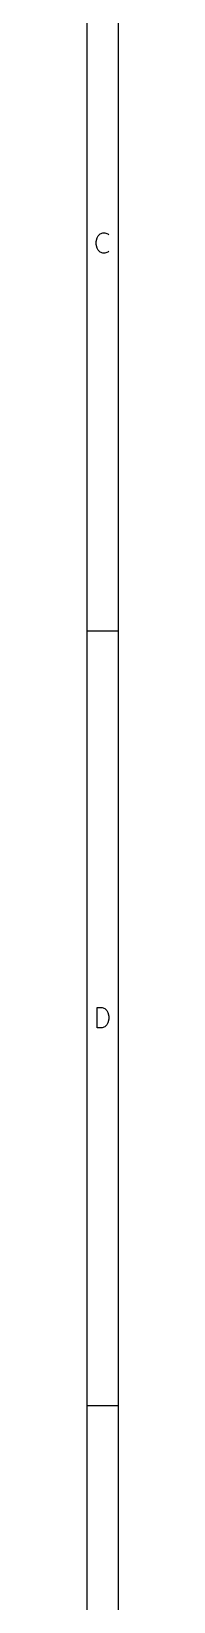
# Model space of a CAD drawing. Extents: x 0.4 to 16.1, y -11.3 to -0.4.
# Drawn here: x 16.063 to 16.141, y -8.765 to -4.775 of the extents above; entities that cross this region are included whole.
import ezdxf

# ---------------------------------------------------------------- set-up
doc = ezdxf.new("R2010")
doc.units = 0
doc.header["$MEASUREMENT"] = 0
doc.layers.add('RED2', color=1, linetype='CONTINUOUS')

msp = doc.modelspace()

# ---------------------------------------------------------------- linework, layer by layer
at = {"layer": 'RED2', "linetype": 'CONTINUOUS'}
for p, q in [((16.1413, -0.3937), (16.1413, -11.2993)), ((16.0626, -0.4724), (16.0626, -11.2206)), ((16.0861, -5.3091), (16.0885, -5.2993)), ((16.0885, -5.2993), (16.091, -5.2945)), ((16.091, -5.2945), (16.0958, -5.2896)), ((16.0958, -5.2896), (16.1031, -5.2872)), ((16.1031, -5.2872), (16.108, -5.2872)), ((16.108, -5.2872), (16.1153, -5.2896)), ((16.1153, -5.2896), (16.1178, -5.292)), ((16.0861, -5.3164), (16.0861, -5.3091)), ((16.0885, -5.3261), (16.0861, -5.3164)), ((16.091, -5.331), (16.0885, -5.3261)), ((16.0958, -5.3359), (16.091, -5.331)), ((16.1031, -5.3383), (16.0958, -5.3359)), ((16.108, -5.3383), (16.1031, -5.3383)), ((16.1153, -5.3359), (16.108, -5.3383)), ((16.1178, -5.3335), (16.1153, -5.3359)), ((16.1413, -6.2992), (16.0626, -6.2992)), ((16.0885, -7.3068), (16.0885, -7.2557)), ((16.0885, -7.2557), (16.1007, -7.2557)), ((16.1007, -7.2557), (16.108, -7.2581)), ((16.108, -7.2581), (16.1129, -7.263)), ((16.1129, -7.2995), (16.108, -7.3044)), ((16.1129, -7.263), (16.1153, -7.2678)), ((16.1153, -7.2946), (16.1129, -7.2995)), ((16.1153, -7.2678), (16.1178, -7.2776)), ((16.1178, -7.2849), (16.1153, -7.2946)), ((16.1178, -7.2776), (16.1178, -7.2849)), ((16.1007, -7.3068), (16.0885, -7.3068)), ((16.108, -7.3044), (16.1007, -7.3068)), ((16.1413, -8.2677), (16.0626, -8.2677))]:
    msp.add_line(p, q, dxfattribs=at)

doc.saveas('drawing.dxf')
